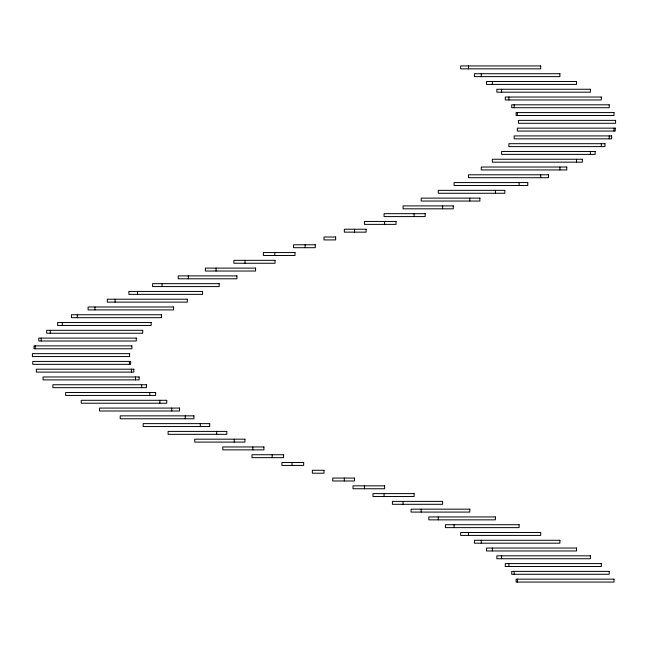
<?xml version="1.0" encoding="UTF-8"?>
<svg xmlns="http://www.w3.org/2000/svg" width="648" height="648" viewBox="0 0 648 648"><rect width="100%" height="100%" fill="white"/><g stroke="black" fill="none" stroke-linecap="round" stroke-linejoin="round"><path stroke-width="0.97" d="M614.004 128.142L614.004 131.058M609.225 135.918L609.225 138.834M601.328 143.694L601.328 146.61M590.393 151.47L590.393 154.386M576.534 159.246L576.534 162.162M559.913 167.022L559.913 169.938M540.699 174.798L540.699 177.714M519.121 182.574L519.121 185.49M517.339 112.59L517.339 115.506M517.339 579.15L517.339 582.066M514.156 104.814L514.156 107.73M514.156 571.374L514.156 574.29M508.883 97.038L508.883 99.954M508.883 563.598L508.883 566.514M501.593 89.262L501.593 92.178M501.593 555.822L501.593 558.738M495.396 190.35L495.396 193.266M492.359 81.486L492.359 84.402M492.359 548.046L492.359 550.962M481.27 73.71L481.27 76.626M481.27 540.27L481.27 543.186M469.8 198.126L469.8 201.042M468.472 65.934L468.472 68.85M468.464 532.494L468.464 535.41M454.078 524.718L454.078 527.634M442.6 205.902L442.6 208.818M438.267 516.942L438.267 519.858M421.2 509.166L421.2 512.082M414.104 213.678L414.104 216.594M403.072 501.39L403.072 504.306M384.629 221.454L384.629 224.37M384.07 493.614L384.07 496.53M364.419 485.838L364.419 488.754M354.48 229.23L354.48 232.146M344.323 478.062L344.323 480.978M305.119 244.782L305.119 247.698M292.078 462.51L292.078 465.426M274.784 252.558L274.784 255.474M272.176 454.734L272.176 457.65M252.833 446.958L252.833 449.874M244.984 260.334L244.984 263.25M234.276 439.182L234.276 442.098M216.699 431.406L216.699 434.322M216.051 268.11L216.051 271.026M200.297 423.63L200.297 426.546M188.301 275.886L188.301 278.802M185.255 415.854L185.255 418.77M171.728 408.078L171.728 410.994M162.041 283.662L162.041 286.578M159.87 400.302L159.87 403.218M149.81 392.526L149.81 395.442M141.661 384.75L141.661 387.666M137.546 291.438L137.546 294.354M135.513 376.974L135.513 379.89M131.423 369.198L131.423 372.114M129.446 361.422L129.446 364.338M115.101 299.214L115.101 302.13M94.948 306.99L94.948 309.906M77.298 314.766L77.298 317.682M62.354 322.542L62.354 325.458M50.277 330.318L50.277 333.234M41.197 338.094L41.197 341.01M35.219 345.87L35.219 348.786M540.699 65.934L460.663 65.934L460.663 68.85L540.699 68.85L540.699 65.934M559.913 73.71L474.417 73.71L474.417 76.626L559.913 76.626L559.913 73.71M576.534 81.486L486.526 81.486L486.526 84.402L576.534 84.402L576.534 81.486M590.393 89.262L496.846 89.262L496.846 92.178L590.393 92.178L590.393 89.262M601.328 97.038L505.278 97.038L505.278 99.954L601.328 99.954L601.328 97.038M609.225 104.814L511.726 104.814L511.726 107.73L609.225 107.73L609.225 104.814M614.004 112.59L516.116 112.59L516.116 115.506L614.004 115.506L614.004 112.59M615.6 120.366L518.4 120.366L518.4 123.282L615.6 123.282L615.6 120.366M615.219 128.142L517.339 128.142L517.339 131.058L615.219 131.058L615.219 128.142M611.655 135.918L514.156 135.918L514.156 138.834L611.655 138.834L611.655 135.918M604.932 143.694L508.883 143.694L508.883 146.61L604.932 146.61L604.932 143.694M595.131 151.47L501.593 151.47L501.593 154.386L595.131 154.386L595.131 151.47M582.366 159.246L492.359 159.246L492.359 162.162L582.366 162.162L582.366 159.246M566.765 167.022L481.27 167.022L481.27 169.938L566.765 169.938L566.765 167.022M548.508 174.798L468.464 174.798L468.464 177.714L548.508 177.714L548.508 174.798M527.788 182.574L454.078 182.574L454.078 185.49L527.788 185.49L527.788 182.574M504.833 190.35L438.267 190.35L438.267 193.266L504.833 193.266L504.833 190.35M479.901 198.126L421.2 198.126L421.2 201.042L479.901 201.042L479.901 198.126M453.26 205.902L403.072 205.902L403.072 208.818L453.26 208.818L453.26 205.902M425.201 213.678L384.07 213.678L384.07 216.594L425.201 216.594L425.201 213.678M396.033 221.454L364.419 221.454L364.419 224.37L396.033 224.37L396.033 221.454M366.079 229.23L344.323 229.23L344.323 232.146L366.079 232.146L366.079 229.23M335.664 237.006L324 237.006L324 239.922L335.664 239.922L335.664 237.006M315.276 244.782L293.52 244.782L293.52 247.698L315.276 247.698L315.276 244.782M294.994 252.558L263.372 252.558L263.372 255.474L294.994 255.474L294.994 252.558M275.019 260.334L233.888 260.334L233.888 263.25L275.019 263.25L275.019 260.334M255.587 268.11L205.392 268.11L205.392 271.026L255.587 271.026L255.587 268.11M236.901 275.886L178.2 275.886L178.2 278.802L236.901 278.802L236.901 275.886M219.17 283.662L152.604 283.662L152.604 286.578L219.17 286.578L219.17 283.662M202.589 291.438L128.879 291.438L128.879 294.354L202.589 294.354L202.589 291.438M187.337 299.214L107.301 299.214L107.301 302.13L187.337 302.13L187.337 299.214M173.583 306.99L88.088 306.99L88.088 309.906L173.583 309.906L173.583 306.99M161.474 314.766L71.466 314.766L71.466 317.682L161.474 317.682L161.474 314.766M151.154 322.542L57.607 322.542L57.607 325.458L151.154 325.458L151.154 322.542M142.722 330.318L46.672 330.318L46.672 333.234L142.722 333.234L142.722 330.318M136.274 338.094L38.775 338.094L38.775 341.01L136.274 341.01L136.274 338.094M131.884 345.87L33.996 345.87L33.996 348.786L131.884 348.786L131.884 345.87M129.6 353.646L32.4 353.646L32.4 356.562L129.6 356.562L129.6 353.646M130.661 361.422L32.781 361.422L32.781 364.338L130.661 364.338L130.661 361.422M133.844 369.198L36.345 369.198L36.345 372.114L133.844 372.114L133.844 369.198M139.118 376.974L43.068 376.974L43.068 379.89L139.118 379.89L139.118 376.974M146.407 384.75L52.869 384.75L52.869 387.666L146.407 387.666L146.407 384.75M155.642 392.526L65.634 392.526L65.634 395.442L155.642 395.442L155.642 392.526M166.73 400.302L81.235 400.302L81.235 403.218L166.73 403.218L166.73 400.302M179.537 408.078L99.492 408.078L99.492 410.994L179.537 410.994L179.537 408.078M193.922 415.854L120.212 415.854L120.212 418.77L193.922 418.77L193.922 415.854M209.733 423.63L143.168 423.63L143.168 426.546L209.733 426.546L209.733 423.63M226.8 431.406L168.099 431.406L168.099 434.322L226.8 434.322L226.8 431.406M244.928 439.182L194.74 439.182L194.74 442.098L244.928 442.098L244.928 439.182M263.93 446.958L222.799 446.958L222.799 449.874L263.93 449.874L263.93 446.958M283.581 454.734L251.967 454.734L251.967 457.65L283.581 457.65L283.581 454.734M303.677 462.51L281.921 462.51L281.921 465.426L303.677 465.426L303.677 462.51M324 470.286L312.336 470.286L312.336 473.202L324 473.202L324 470.286M354.48 478.062L332.724 478.062L332.724 480.978L354.48 480.978L354.48 478.062M384.629 485.838L353.006 485.838L353.006 488.754L384.629 488.754L384.629 485.838M414.113 493.614L372.981 493.614L372.981 496.53L414.113 496.53L414.113 493.614M442.608 501.39L392.413 501.39L392.413 504.306L442.608 504.306L442.608 501.39M469.8 509.166L411.099 509.166L411.099 512.082L469.8 512.082L469.8 509.166M495.396 516.942L428.83 516.942L428.83 519.858L495.396 519.858L495.396 516.942M519.121 524.718L445.411 524.718L445.411 527.634L519.121 527.634L519.121 524.718M540.699 532.494L460.663 532.494L460.663 535.41L540.699 535.41L540.699 532.494M559.913 540.27L474.417 540.27L474.417 543.186L559.913 543.186L559.913 540.27M576.534 548.046L486.526 548.046L486.526 550.962L576.534 550.962L576.534 548.046M590.393 555.822L496.846 555.822L496.846 558.738L590.393 558.738L590.393 555.822M601.328 563.598L505.278 563.598L505.278 566.514L601.328 566.514L601.328 563.598M609.225 571.374L511.726 571.374L511.726 574.29L609.225 574.29L609.225 571.374M614.004 579.15L516.116 579.15L516.116 582.066L614.004 582.066L614.004 579.15"/></g></svg>
